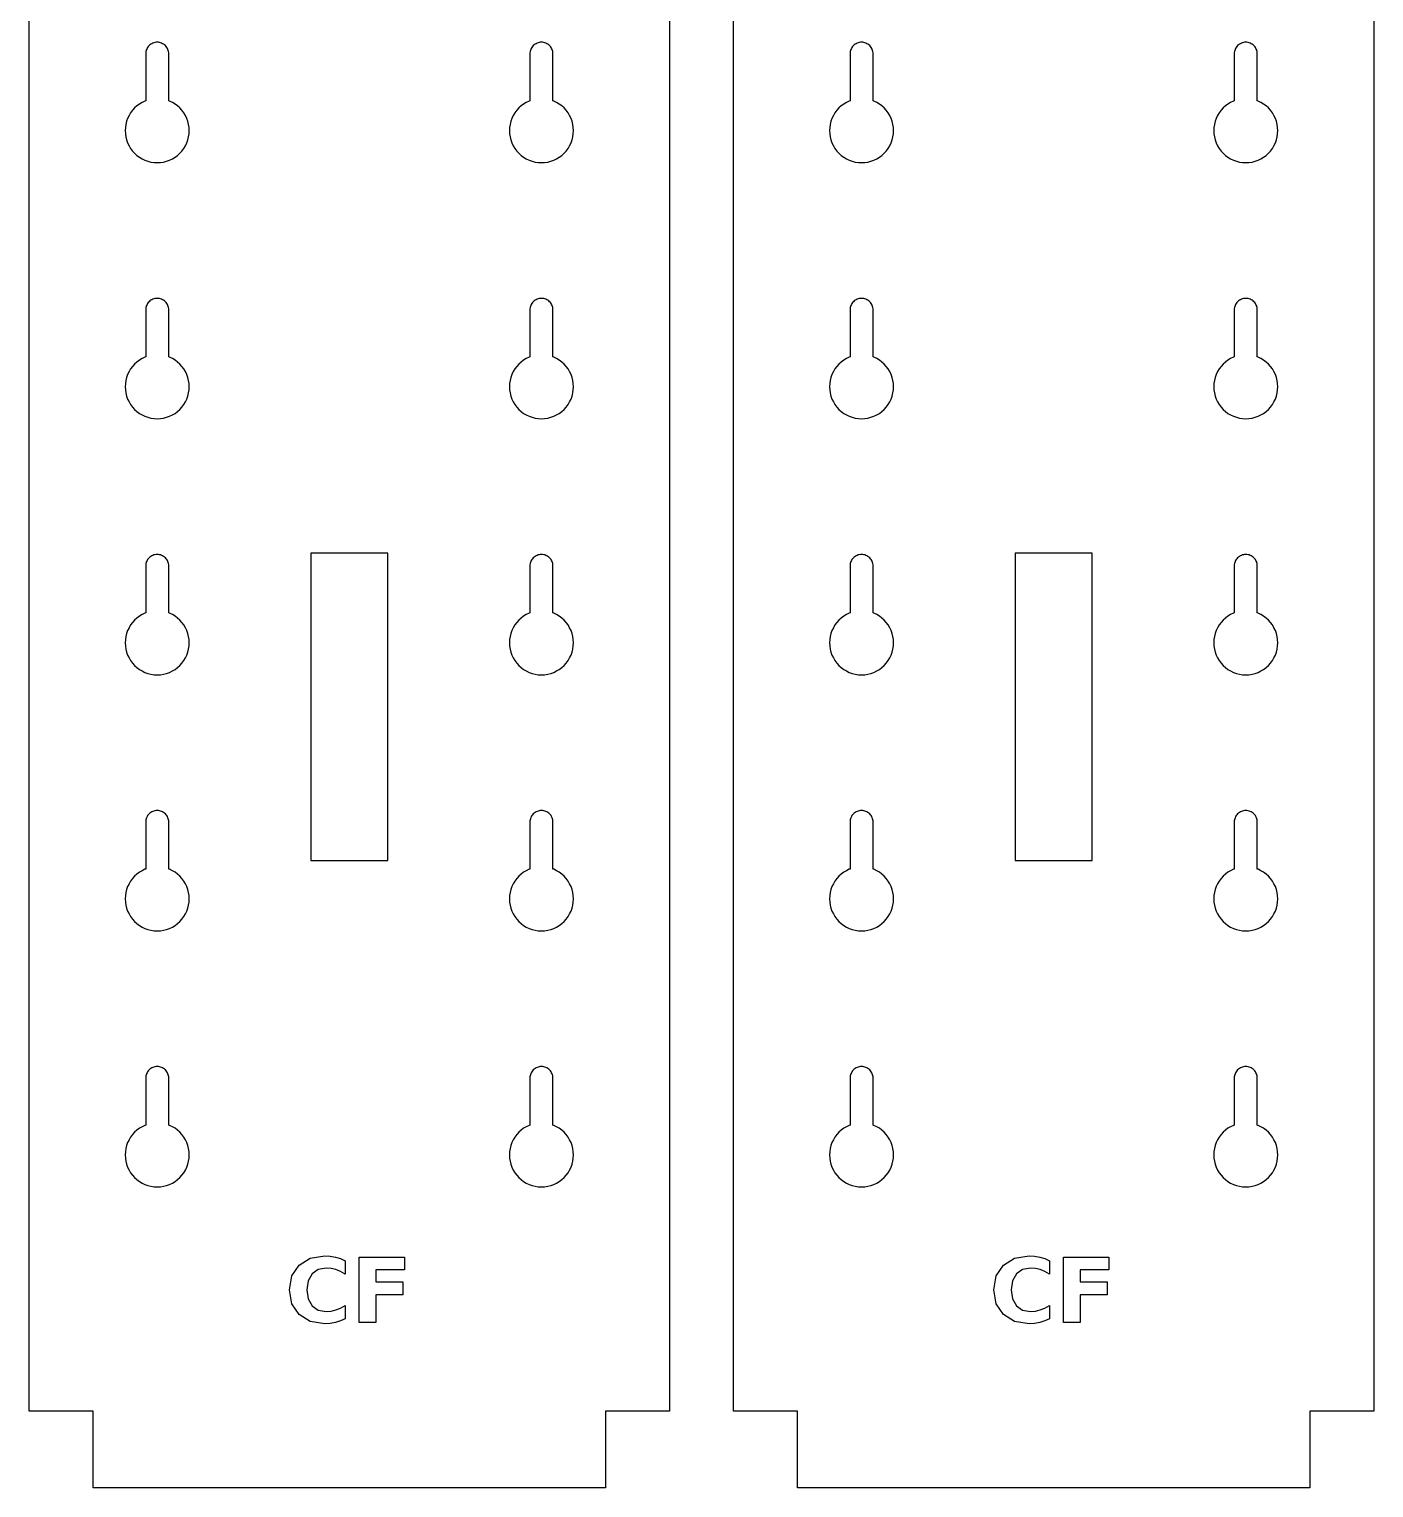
# Model space of a CAD drawing. Header units: millimetres. Extents: x 12 to 1278, y 12 to 884.
# Drawn here: x 1073.5 to 1178.5, y 12.5 to 126.4 of the extents above; entities that cross this region are included whole.
import ezdxf

# ---------------------------------------------------------------- set-up
doc = ezdxf.new("R2010")
doc.units = ezdxf.units.MM
doc.layers.add('CUT', color=1, linetype='Continuous')
doc.layers.add('ENGRAVE', color=5, linetype='Continuous')

msp = doc.modelspace()

# ---------------------------------------------------------------- linework, layer by layer
at = {"layer": 'CUT', "color": 1}
for points in [[(1078.5, 12.5), (1078.5, 18.5), (1073.5, 18.5), (1073.5, 758.5), (1078.5, 758.5), (1078.5, 764.5), (1118.5, 764.5), (1118.5, 758.5), (1123.5, 758.5), (1123.5, 18.5), (1118.5, 18.5), (1118.5, 12.5)], [(1133.5, 12.5), (1133.5, 18.5), (1128.5, 18.5), (1128.5, 758.5), (1133.5, 758.5), (1133.5, 764.5), (1173.5, 764.5), (1173.5, 758.5), (1178.5, 758.5), (1178.5, 18.5), (1173.5, 18.5), (1173.5, 12.5)], [(1085.43, 120.09), (1085.27, 120.27), (1085.09, 120.43), (1084.89, 120.58), (1084.68, 120.7), (1084.46, 120.81), (1084.4, 120.83), (1084.4, 124.5), (1084.4, 124.59), (1084.38, 124.68), (1084.36, 124.76), (1084.33, 124.84), (1084.29, 124.92), (1084.25, 125), (1084.2, 125.07), (1084.14, 125.14), (1084.07, 125.2), (1084, 125.25), (1083.92, 125.29), (1083.84, 125.33), (1083.76, 125.36), (1083.68, 125.38), (1083.59, 125.4), (1083.5, 125.4), (1083.41, 125.4), (1083.32, 125.38), (1083.24, 125.36), (1083.16, 125.33), (1083.08, 125.29), (1083, 125.25), (1082.93, 125.2), (1082.86, 125.14), (1082.8, 125.07), (1082.75, 125), (1082.71, 124.92), (1082.67, 124.84), (1082.64, 124.76), (1082.62, 124.68), (1082.6, 124.59), (1082.6, 124.5), (1082.6, 120.83), (1082.54, 120.81), (1082.32, 120.7), (1082.11, 120.58), (1081.91, 120.43), (1081.73, 120.27), (1081.57, 120.09), (1081.42, 119.89), (1081.3, 119.68), (1081.19, 119.46), (1081.11, 119.23), (1081.05, 118.99), (1081.01, 118.75), (1081, 118.5), (1081.01, 118.25), (1081.05, 118.01), (1081.11, 117.77), (1081.19, 117.54), (1081.3, 117.32), (1081.42, 117.11), (1081.57, 116.91), (1081.73, 116.73), (1081.91, 116.57), (1082.11, 116.42), (1082.32, 116.3), (1082.54, 116.19), (1082.77, 116.11), (1083.01, 116.05), (1083.25, 116.01), (1083.5, 116), (1083.75, 116.01), (1083.99, 116.05), (1084.23, 116.11), (1084.46, 116.19), (1084.68, 116.3), (1084.89, 116.42), (1085.09, 116.57), (1085.27, 116.73), (1085.43, 116.91), (1085.58, 117.11), (1085.7, 117.32), (1085.81, 117.54), (1085.89, 117.77), (1085.95, 118.01), (1085.99, 118.25), (1086, 118.5), (1085.99, 118.75), (1085.95, 118.99), (1085.89, 119.23), (1085.81, 119.46), (1085.7, 119.68), (1085.58, 119.89)], [(1115.58, 119.89), (1115.43, 120.09), (1115.27, 120.27), (1115.09, 120.43), (1114.89, 120.58), (1114.68, 120.7), (1114.46, 120.81), (1114.4, 120.83), (1114.4, 124.5), (1114.4, 124.59), (1114.38, 124.68), (1114.36, 124.76), (1114.33, 124.84), (1114.29, 124.92), (1114.25, 125), (1114.2, 125.07), (1114.14, 125.14), (1114.07, 125.2), (1114, 125.25), (1113.92, 125.29), (1113.84, 125.33), (1113.76, 125.36), (1113.68, 125.38), (1113.59, 125.4), (1113.5, 125.4), (1113.41, 125.4), (1113.32, 125.38), (1113.24, 125.36), (1113.16, 125.33), (1113.08, 125.29), (1113, 125.25), (1112.93, 125.2), (1112.86, 125.14), (1112.8, 125.07), (1112.75, 125), (1112.71, 124.92), (1112.67, 124.84), (1112.64, 124.76), (1112.62, 124.68), (1112.6, 124.59), (1112.6, 124.5), (1112.6, 120.83), (1112.54, 120.81), (1112.32, 120.7), (1112.11, 120.58), (1111.91, 120.43), (1111.73, 120.27), (1111.57, 120.09), (1111.42, 119.89), (1111.3, 119.68), (1111.19, 119.46), (1111.11, 119.23), (1111.05, 118.99), (1111.01, 118.75), (1111, 118.5), (1111.01, 118.25), (1111.05, 118.01), (1111.11, 117.77), (1111.19, 117.54), (1111.3, 117.32), (1111.42, 117.11), (1111.57, 116.91), (1111.73, 116.73), (1111.91, 116.57), (1112.11, 116.42), (1112.32, 116.3), (1112.54, 116.19), (1112.77, 116.11), (1113.01, 116.05), (1113.25, 116.01), (1113.5, 116), (1113.75, 116.01), (1113.99, 116.05), (1114.23, 116.11), (1114.46, 116.19), (1114.68, 116.3), (1114.89, 116.42), (1115.09, 116.57), (1115.27, 116.73), (1115.43, 116.91), (1115.58, 117.11), (1115.7, 117.32), (1115.81, 117.54), (1115.89, 117.77), (1115.95, 118.01), (1115.99, 118.25), (1116, 118.5), (1115.99, 118.75), (1115.95, 118.99), (1115.89, 119.23), (1115.81, 119.46), (1115.7, 119.68)], [(1140.43, 120.09), (1140.27, 120.27), (1140.09, 120.43), (1139.89, 120.58), (1139.68, 120.7), (1139.46, 120.81), (1139.4, 120.83), (1139.4, 124.5), (1139.4, 124.59), (1139.38, 124.68), (1139.36, 124.76), (1139.33, 124.84), (1139.29, 124.92), (1139.25, 125), (1139.2, 125.07), (1139.14, 125.14), (1139.07, 125.2), (1139, 125.25), (1138.92, 125.29), (1138.84, 125.33), (1138.76, 125.36), (1138.68, 125.38), (1138.59, 125.4), (1138.5, 125.4), (1138.41, 125.4), (1138.32, 125.38), (1138.24, 125.36), (1138.16, 125.33), (1138.08, 125.29), (1138, 125.25), (1137.93, 125.2), (1137.86, 125.14), (1137.8, 125.07), (1137.75, 125), (1137.71, 124.92), (1137.67, 124.84), (1137.64, 124.76), (1137.62, 124.68), (1137.6, 124.59), (1137.6, 124.5), (1137.6, 120.83), (1137.54, 120.81), (1137.32, 120.7), (1137.11, 120.58), (1136.91, 120.43), (1136.73, 120.27), (1136.57, 120.09), (1136.42, 119.89), (1136.3, 119.68), (1136.19, 119.46), (1136.11, 119.23), (1136.05, 118.99), (1136.01, 118.75), (1136, 118.5), (1136.01, 118.25), (1136.05, 118.01), (1136.11, 117.77), (1136.19, 117.54), (1136.3, 117.32), (1136.42, 117.11), (1136.57, 116.91), (1136.73, 116.73), (1136.91, 116.57), (1137.11, 116.42), (1137.32, 116.3), (1137.54, 116.19), (1137.77, 116.11), (1138.01, 116.05), (1138.25, 116.01), (1138.5, 116), (1138.75, 116.01), (1138.99, 116.05), (1139.23, 116.11), (1139.46, 116.19), (1139.68, 116.3), (1139.89, 116.42), (1140.09, 116.57), (1140.27, 116.73), (1140.43, 116.91), (1140.58, 117.11), (1140.7, 117.32), (1140.81, 117.54), (1140.89, 117.77), (1140.95, 118.01), (1140.99, 118.25), (1141, 118.5), (1140.99, 118.75), (1140.95, 118.99), (1140.89, 119.23), (1140.81, 119.46), (1140.7, 119.68), (1140.58, 119.89)], [(1170.58, 119.89), (1170.43, 120.09), (1170.27, 120.27), (1170.09, 120.43), (1169.89, 120.58), (1169.68, 120.7), (1169.46, 120.81), (1169.4, 120.83), (1169.4, 124.5), (1169.4, 124.59), (1169.38, 124.68), (1169.36, 124.76), (1169.33, 124.84), (1169.29, 124.92), (1169.25, 125), (1169.2, 125.07), (1169.14, 125.14), (1169.07, 125.2), (1169, 125.25), (1168.92, 125.29), (1168.84, 125.33), (1168.76, 125.36), (1168.68, 125.38), (1168.59, 125.4), (1168.5, 125.4), (1168.41, 125.4), (1168.32, 125.38), (1168.24, 125.36), (1168.16, 125.33), (1168.08, 125.29), (1168, 125.25), (1167.93, 125.2), (1167.86, 125.14), (1167.8, 125.07), (1167.75, 125), (1167.71, 124.92), (1167.67, 124.84), (1167.64, 124.76), (1167.62, 124.68), (1167.6, 124.59), (1167.6, 124.5), (1167.6, 120.83), (1167.54, 120.81), (1167.32, 120.7), (1167.11, 120.58), (1166.91, 120.43), (1166.73, 120.27), (1166.57, 120.09), (1166.42, 119.89), (1166.3, 119.68), (1166.19, 119.46), (1166.11, 119.23), (1166.05, 118.99), (1166.01, 118.75), (1166, 118.5), (1166.01, 118.25), (1166.05, 118.01), (1166.11, 117.77), (1166.19, 117.54), (1166.3, 117.32), (1166.42, 117.11), (1166.57, 116.91), (1166.73, 116.73), (1166.91, 116.57), (1167.11, 116.42), (1167.32, 116.3), (1167.54, 116.19), (1167.77, 116.11), (1168.01, 116.05), (1168.25, 116.01), (1168.5, 116), (1168.75, 116.01), (1168.99, 116.05), (1169.23, 116.11), (1169.46, 116.19), (1169.68, 116.3), (1169.89, 116.42), (1170.09, 116.57), (1170.27, 116.73), (1170.43, 116.91), (1170.58, 117.11), (1170.7, 117.32), (1170.81, 117.54), (1170.89, 117.77), (1170.95, 118.01), (1170.99, 118.25), (1171, 118.5), (1170.99, 118.75), (1170.95, 118.99), (1170.89, 119.23), (1170.81, 119.46), (1170.7, 119.68)], [(1085.43, 100.09), (1085.27, 100.27), (1085.09, 100.43), (1084.89, 100.58), (1084.68, 100.7), (1084.46, 100.81), (1084.4, 100.83), (1084.4, 104.5), (1084.4, 104.59), (1084.38, 104.68), (1084.36, 104.76), (1084.33, 104.84), (1084.29, 104.92), (1084.25, 105), (1084.2, 105.07), (1084.14, 105.14), (1084.07, 105.2), (1084, 105.25), (1083.92, 105.29), (1083.84, 105.33), (1083.76, 105.36), (1083.68, 105.38), (1083.59, 105.4), (1083.5, 105.4), (1083.41, 105.4), (1083.32, 105.38), (1083.24, 105.36), (1083.16, 105.33), (1083.08, 105.29), (1083, 105.25), (1082.93, 105.2), (1082.86, 105.14), (1082.8, 105.07), (1082.75, 105), (1082.71, 104.92), (1082.67, 104.84), (1082.64, 104.76), (1082.62, 104.68), (1082.6, 104.59), (1082.6, 104.5), (1082.6, 100.83), (1082.54, 100.81), (1082.32, 100.7), (1082.11, 100.58), (1081.91, 100.43), (1081.73, 100.27), (1081.57, 100.09), (1081.42, 99.89), (1081.3, 99.68), (1081.19, 99.46), (1081.11, 99.23), (1081.05, 98.99), (1081.01, 98.75), (1081, 98.5), (1081.01, 98.25), (1081.05, 98.01), (1081.11, 97.77), (1081.19, 97.54), (1081.3, 97.32), (1081.42, 97.11), (1081.57, 96.91), (1081.73, 96.73), (1081.91, 96.57), (1082.11, 96.42), (1082.32, 96.3), (1082.54, 96.19), (1082.77, 96.11), (1083.01, 96.05), (1083.25, 96.01), (1083.5, 96), (1083.75, 96.01), (1083.99, 96.05), (1084.23, 96.11), (1084.46, 96.19), (1084.68, 96.3), (1084.89, 96.42), (1085.09, 96.57), (1085.27, 96.73), (1085.43, 96.91), (1085.58, 97.11), (1085.7, 97.32), (1085.81, 97.54), (1085.89, 97.77), (1085.95, 98.01), (1085.99, 98.25), (1086, 98.5), (1085.99, 98.75), (1085.95, 98.99), (1085.89, 99.23), (1085.81, 99.46), (1085.7, 99.68), (1085.58, 99.89)], [(1115.43, 100.09), (1115.27, 100.27), (1115.09, 100.43), (1114.89, 100.58), (1114.68, 100.7), (1114.46, 100.81), (1114.4, 100.83), (1114.4, 104.5), (1114.4, 104.59), (1114.38, 104.68), (1114.36, 104.76), (1114.33, 104.84), (1114.29, 104.92), (1114.25, 105), (1114.2, 105.07), (1114.14, 105.14), (1114.07, 105.2), (1114, 105.25), (1113.92, 105.29), (1113.84, 105.33), (1113.76, 105.36), (1113.68, 105.38), (1113.59, 105.4), (1113.5, 105.4), (1113.41, 105.4), (1113.32, 105.38), (1113.24, 105.36), (1113.16, 105.33), (1113.08, 105.29), (1113, 105.25), (1112.93, 105.2), (1112.86, 105.14), (1112.8, 105.07), (1112.75, 105), (1112.71, 104.92), (1112.67, 104.84), (1112.64, 104.76), (1112.62, 104.68), (1112.6, 104.59), (1112.6, 104.5), (1112.6, 100.83), (1112.54, 100.81), (1112.32, 100.7), (1112.11, 100.58), (1111.91, 100.43), (1111.73, 100.27), (1111.57, 100.09), (1111.42, 99.89), (1111.3, 99.68), (1111.19, 99.46), (1111.11, 99.23), (1111.05, 98.99), (1111.01, 98.75), (1111, 98.5), (1111.01, 98.25), (1111.05, 98.01), (1111.11, 97.77), (1111.19, 97.54), (1111.3, 97.32), (1111.42, 97.11), (1111.57, 96.91), (1111.73, 96.73), (1111.91, 96.57), (1112.11, 96.42), (1112.32, 96.3), (1112.54, 96.19), (1112.77, 96.11), (1113.01, 96.05), (1113.25, 96.01), (1113.5, 96), (1113.75, 96.01), (1113.99, 96.05), (1114.23, 96.11), (1114.46, 96.19), (1114.68, 96.3), (1114.89, 96.42), (1115.09, 96.57), (1115.27, 96.73), (1115.43, 96.91), (1115.58, 97.11), (1115.7, 97.32), (1115.81, 97.54), (1115.89, 97.77), (1115.95, 98.01), (1115.99, 98.25), (1116, 98.5), (1115.99, 98.75), (1115.95, 98.99), (1115.89, 99.23), (1115.81, 99.46), (1115.7, 99.68), (1115.58, 99.89)], [(1140.43, 100.09), (1140.27, 100.27), (1140.09, 100.43), (1139.89, 100.58), (1139.68, 100.7), (1139.46, 100.81), (1139.4, 100.83), (1139.4, 104.5), (1139.4, 104.59), (1139.38, 104.68), (1139.36, 104.76), (1139.33, 104.84), (1139.29, 104.92), (1139.25, 105), (1139.2, 105.07), (1139.14, 105.14), (1139.07, 105.2), (1139, 105.25), (1138.92, 105.29), (1138.84, 105.33), (1138.76, 105.36), (1138.68, 105.38), (1138.59, 105.4), (1138.5, 105.4), (1138.41, 105.4), (1138.32, 105.38), (1138.24, 105.36), (1138.16, 105.33), (1138.08, 105.29), (1138, 105.25), (1137.93, 105.2), (1137.86, 105.14), (1137.8, 105.07), (1137.75, 105), (1137.71, 104.92), (1137.67, 104.84), (1137.64, 104.76), (1137.62, 104.68), (1137.6, 104.59), (1137.6, 104.5), (1137.6, 100.83), (1137.54, 100.81), (1137.32, 100.7), (1137.11, 100.58), (1136.91, 100.43), (1136.73, 100.27), (1136.57, 100.09), (1136.42, 99.89), (1136.3, 99.68), (1136.19, 99.46), (1136.11, 99.23), (1136.05, 98.99), (1136.01, 98.75), (1136, 98.5), (1136.01, 98.25), (1136.05, 98.01), (1136.11, 97.77), (1136.19, 97.54), (1136.3, 97.32), (1136.42, 97.11), (1136.57, 96.91), (1136.73, 96.73), (1136.91, 96.57), (1137.11, 96.42), (1137.32, 96.3), (1137.54, 96.19), (1137.77, 96.11), (1138.01, 96.05), (1138.25, 96.01), (1138.5, 96), (1138.75, 96.01), (1138.99, 96.05), (1139.23, 96.11), (1139.46, 96.19), (1139.68, 96.3), (1139.89, 96.42), (1140.09, 96.57), (1140.27, 96.73), (1140.43, 96.91), (1140.58, 97.11), (1140.7, 97.32), (1140.81, 97.54), (1140.89, 97.77), (1140.95, 98.01), (1140.99, 98.25), (1141, 98.5), (1140.99, 98.75), (1140.95, 98.99), (1140.89, 99.23), (1140.81, 99.46), (1140.7, 99.68), (1140.58, 99.89)], [(1170.43, 100.09), (1170.27, 100.27), (1170.09, 100.43), (1169.89, 100.58), (1169.68, 100.7), (1169.46, 100.81), (1169.4, 100.83), (1169.4, 104.5), (1169.4, 104.59), (1169.38, 104.68), (1169.36, 104.76), (1169.33, 104.84), (1169.29, 104.92), (1169.25, 105), (1169.2, 105.07), (1169.14, 105.14), (1169.07, 105.2), (1169, 105.25), (1168.92, 105.29), (1168.84, 105.33), (1168.76, 105.36), (1168.68, 105.38), (1168.59, 105.4), (1168.5, 105.4), (1168.41, 105.4), (1168.32, 105.38), (1168.24, 105.36), (1168.16, 105.33), (1168.08, 105.29), (1168, 105.25), (1167.93, 105.2), (1167.86, 105.14), (1167.8, 105.07), (1167.75, 105), (1167.71, 104.92), (1167.67, 104.84), (1167.64, 104.76), (1167.62, 104.68), (1167.6, 104.59), (1167.6, 104.5), (1167.6, 100.83), (1167.54, 100.81), (1167.32, 100.7), (1167.11, 100.58), (1166.91, 100.43), (1166.73, 100.27), (1166.57, 100.09), (1166.42, 99.89), (1166.3, 99.68), (1166.19, 99.46), (1166.11, 99.23), (1166.05, 98.99), (1166.01, 98.75), (1166, 98.5), (1166.01, 98.25), (1166.05, 98.01), (1166.11, 97.77), (1166.19, 97.54), (1166.3, 97.32), (1166.42, 97.11), (1166.57, 96.91), (1166.73, 96.73), (1166.91, 96.57), (1167.11, 96.42), (1167.32, 96.3), (1167.54, 96.19), (1167.77, 96.11), (1168.01, 96.05), (1168.25, 96.01), (1168.5, 96), (1168.75, 96.01), (1168.99, 96.05), (1169.23, 96.11), (1169.46, 96.19), (1169.68, 96.3), (1169.89, 96.42), (1170.09, 96.57), (1170.27, 96.73), (1170.43, 96.91), (1170.58, 97.11), (1170.7, 97.32), (1170.81, 97.54), (1170.89, 97.77), (1170.95, 98.01), (1170.99, 98.25), (1171, 98.5), (1170.99, 98.75), (1170.95, 98.99), (1170.89, 99.23), (1170.81, 99.46), (1170.7, 99.68), (1170.58, 99.89)], [(1095.5, 61.5), (1101.5, 61.5), (1101.5, 85.5), (1095.5, 85.5)], [(1150.5, 61.5), (1156.5, 61.5), (1156.5, 85.5), (1150.5, 85.5)], [(1085.43, 80.09), (1085.27, 80.27), (1085.09, 80.43), (1084.89, 80.58), (1084.68, 80.7), (1084.46, 80.81), (1084.4, 80.83), (1084.4, 84.5), (1084.4, 84.59), (1084.38, 84.68), (1084.36, 84.76), (1084.33, 84.84), (1084.29, 84.92), (1084.25, 85), (1084.2, 85.07), (1084.14, 85.14), (1084.07, 85.2), (1084, 85.25), (1083.92, 85.29), (1083.84, 85.33), (1083.76, 85.36), (1083.68, 85.38), (1083.59, 85.4), (1083.5, 85.4), (1083.41, 85.4), (1083.32, 85.38), (1083.24, 85.36), (1083.16, 85.33), (1083.08, 85.29), (1083, 85.25), (1082.93, 85.2), (1082.86, 85.14), (1082.8, 85.07), (1082.75, 85), (1082.71, 84.92), (1082.67, 84.84), (1082.64, 84.76), (1082.62, 84.68), (1082.6, 84.59), (1082.6, 84.5), (1082.6, 80.83), (1082.54, 80.81), (1082.32, 80.7), (1082.11, 80.58), (1081.91, 80.43), (1081.73, 80.27), (1081.57, 80.09), (1081.42, 79.89), (1081.3, 79.68), (1081.19, 79.46), (1081.11, 79.23), (1081.05, 78.99), (1081.01, 78.75), (1081, 78.5), (1081.01, 78.25), (1081.05, 78.01), (1081.11, 77.77), (1081.19, 77.54), (1081.3, 77.32), (1081.42, 77.11), (1081.57, 76.91), (1081.73, 76.73), (1081.91, 76.57), (1082.11, 76.42), (1082.32, 76.3), (1082.54, 76.19), (1082.77, 76.11), (1083.01, 76.05), (1083.25, 76.01), (1083.5, 76), (1083.75, 76.01), (1083.99, 76.05), (1084.23, 76.11), (1084.46, 76.19), (1084.68, 76.3), (1084.89, 76.42), (1085.09, 76.57), (1085.27, 76.73), (1085.43, 76.91), (1085.58, 77.11), (1085.7, 77.32), (1085.81, 77.54), (1085.89, 77.77), (1085.95, 78.01), (1085.99, 78.25), (1086, 78.5), (1085.99, 78.75), (1085.95, 78.99), (1085.89, 79.23), (1085.81, 79.46), (1085.7, 79.68), (1085.58, 79.89)], [(1115.43, 80.09), (1115.27, 80.27), (1115.09, 80.43), (1114.89, 80.58), (1114.68, 80.7), (1114.46, 80.81), (1114.4, 80.83), (1114.4, 84.5), (1114.4, 84.59), (1114.38, 84.68), (1114.36, 84.76), (1114.33, 84.84), (1114.29, 84.92), (1114.25, 85), (1114.2, 85.07), (1114.14, 85.14), (1114.07, 85.2), (1114, 85.25), (1113.92, 85.29), (1113.84, 85.33), (1113.76, 85.36), (1113.68, 85.38), (1113.59, 85.4), (1113.5, 85.4), (1113.41, 85.4), (1113.32, 85.38), (1113.24, 85.36), (1113.16, 85.33), (1113.08, 85.29), (1113, 85.25), (1112.93, 85.2), (1112.86, 85.14), (1112.8, 85.07), (1112.75, 85), (1112.71, 84.92), (1112.67, 84.84), (1112.64, 84.76), (1112.62, 84.68), (1112.6, 84.59), (1112.6, 84.5), (1112.6, 80.83), (1112.54, 80.81), (1112.32, 80.7), (1112.11, 80.58), (1111.91, 80.43), (1111.73, 80.27), (1111.57, 80.09), (1111.42, 79.89), (1111.3, 79.68), (1111.19, 79.46), (1111.11, 79.23), (1111.05, 78.99), (1111.01, 78.75), (1111, 78.5), (1111.01, 78.25), (1111.05, 78.01), (1111.11, 77.77), (1111.19, 77.54), (1111.3, 77.32), (1111.42, 77.11), (1111.57, 76.91), (1111.73, 76.73), (1111.91, 76.57), (1112.11, 76.42), (1112.32, 76.3), (1112.54, 76.19), (1112.77, 76.11), (1113.01, 76.05), (1113.25, 76.01), (1113.5, 76), (1113.75, 76.01), (1113.99, 76.05), (1114.23, 76.11), (1114.46, 76.19), (1114.68, 76.3), (1114.89, 76.42), (1115.09, 76.57), (1115.27, 76.73), (1115.43, 76.91), (1115.58, 77.11), (1115.7, 77.32), (1115.81, 77.54), (1115.89, 77.77), (1115.95, 78.01), (1115.99, 78.25), (1116, 78.5), (1115.99, 78.75), (1115.95, 78.99), (1115.89, 79.23), (1115.81, 79.46), (1115.7, 79.68), (1115.58, 79.89)], [(1140.43, 80.09), (1140.27, 80.27), (1140.09, 80.43), (1139.89, 80.58), (1139.68, 80.7), (1139.46, 80.81), (1139.4, 80.83), (1139.4, 84.5), (1139.4, 84.59), (1139.38, 84.68), (1139.36, 84.76), (1139.33, 84.84), (1139.29, 84.92), (1139.25, 85), (1139.2, 85.07), (1139.14, 85.14), (1139.07, 85.2), (1139, 85.25), (1138.92, 85.29), (1138.84, 85.33), (1138.76, 85.36), (1138.68, 85.38), (1138.59, 85.4), (1138.5, 85.4), (1138.41, 85.4), (1138.32, 85.38), (1138.24, 85.36), (1138.16, 85.33), (1138.08, 85.29), (1138, 85.25), (1137.93, 85.2), (1137.86, 85.14), (1137.8, 85.07), (1137.75, 85), (1137.71, 84.92), (1137.67, 84.84), (1137.64, 84.76), (1137.62, 84.68), (1137.6, 84.59), (1137.6, 84.5), (1137.6, 80.83), (1137.54, 80.81), (1137.32, 80.7), (1137.11, 80.58), (1136.91, 80.43), (1136.73, 80.27), (1136.57, 80.09), (1136.42, 79.89), (1136.3, 79.68), (1136.19, 79.46), (1136.11, 79.23), (1136.05, 78.99), (1136.01, 78.75), (1136, 78.5), (1136.01, 78.25), (1136.05, 78.01), (1136.11, 77.77), (1136.19, 77.54), (1136.3, 77.32), (1136.42, 77.11), (1136.57, 76.91), (1136.73, 76.73), (1136.91, 76.57), (1137.11, 76.42), (1137.32, 76.3), (1137.54, 76.19), (1137.77, 76.11), (1138.01, 76.05), (1138.25, 76.01), (1138.5, 76), (1138.75, 76.01), (1138.99, 76.05), (1139.23, 76.11), (1139.46, 76.19), (1139.68, 76.3), (1139.89, 76.42), (1140.09, 76.57), (1140.27, 76.73), (1140.43, 76.91), (1140.58, 77.11), (1140.7, 77.32), (1140.81, 77.54), (1140.89, 77.77), (1140.95, 78.01), (1140.99, 78.25), (1141, 78.5), (1140.99, 78.75), (1140.95, 78.99), (1140.89, 79.23), (1140.81, 79.46), (1140.7, 79.68), (1140.58, 79.89)], [(1170.43, 80.09), (1170.27, 80.27), (1170.09, 80.43), (1169.89, 80.58), (1169.68, 80.7), (1169.46, 80.81), (1169.4, 80.83), (1169.4, 84.5), (1169.4, 84.59), (1169.38, 84.68), (1169.36, 84.76), (1169.33, 84.84), (1169.29, 84.92), (1169.25, 85), (1169.2, 85.07), (1169.14, 85.14), (1169.07, 85.2), (1169, 85.25), (1168.92, 85.29), (1168.84, 85.33), (1168.76, 85.36), (1168.68, 85.38), (1168.59, 85.4), (1168.5, 85.4), (1168.41, 85.4), (1168.32, 85.38), (1168.24, 85.36), (1168.16, 85.33), (1168.08, 85.29), (1168, 85.25), (1167.93, 85.2), (1167.86, 85.14), (1167.8, 85.07), (1167.75, 85), (1167.71, 84.92), (1167.67, 84.84), (1167.64, 84.76), (1167.62, 84.68), (1167.6, 84.59), (1167.6, 84.5), (1167.6, 80.83), (1167.54, 80.81), (1167.32, 80.7), (1167.11, 80.58), (1166.91, 80.43), (1166.73, 80.27), (1166.57, 80.09), (1166.42, 79.89), (1166.3, 79.68), (1166.19, 79.46), (1166.11, 79.23), (1166.05, 78.99), (1166.01, 78.75), (1166, 78.5), (1166.01, 78.25), (1166.05, 78.01), (1166.11, 77.77), (1166.19, 77.54), (1166.3, 77.32), (1166.42, 77.11), (1166.57, 76.91), (1166.73, 76.73), (1166.91, 76.57), (1167.11, 76.42), (1167.32, 76.3), (1167.54, 76.19), (1167.77, 76.11), (1168.01, 76.05), (1168.25, 76.01), (1168.5, 76), (1168.75, 76.01), (1168.99, 76.05), (1169.23, 76.11), (1169.46, 76.19), (1169.68, 76.3), (1169.89, 76.42), (1170.09, 76.57), (1170.27, 76.73), (1170.43, 76.91), (1170.58, 77.11), (1170.7, 77.32), (1170.81, 77.54), (1170.89, 77.77), (1170.95, 78.01), (1170.99, 78.25), (1171, 78.5), (1170.99, 78.75), (1170.95, 78.99), (1170.89, 79.23), (1170.81, 79.46), (1170.7, 79.68), (1170.58, 79.89)], [(1085.58, 59.89), (1085.43, 60.09), (1085.27, 60.27), (1085.09, 60.43), (1084.89, 60.58), (1084.68, 60.7), (1084.46, 60.81), (1084.4, 60.83), (1084.4, 64.5), (1084.4, 64.59), (1084.38, 64.68), (1084.36, 64.76), (1084.33, 64.84), (1084.29, 64.92), (1084.25, 65), (1084.2, 65.07), (1084.14, 65.14), (1084.07, 65.2), (1084, 65.25), (1083.92, 65.29), (1083.84, 65.33), (1083.76, 65.36), (1083.68, 65.38), (1083.59, 65.4), (1083.5, 65.4), (1083.41, 65.4), (1083.32, 65.38), (1083.24, 65.36), (1083.16, 65.33), (1083.08, 65.29), (1083, 65.25), (1082.93, 65.2), (1082.86, 65.14), (1082.8, 65.07), (1082.75, 65), (1082.71, 64.92), (1082.67, 64.84), (1082.64, 64.76), (1082.62, 64.68), (1082.6, 64.59), (1082.6, 64.5), (1082.6, 60.83), (1082.54, 60.81), (1082.32, 60.7), (1082.11, 60.58), (1081.91, 60.43), (1081.73, 60.27), (1081.57, 60.09), (1081.42, 59.89), (1081.3, 59.68), (1081.19, 59.46), (1081.11, 59.23), (1081.05, 58.99), (1081.01, 58.75), (1081, 58.5), (1081.01, 58.25), (1081.05, 58.01), (1081.11, 57.77), (1081.19, 57.54), (1081.3, 57.32), (1081.42, 57.11), (1081.57, 56.91), (1081.73, 56.73), (1081.91, 56.57), (1082.11, 56.42), (1082.32, 56.3), (1082.54, 56.19), (1082.77, 56.11), (1083.01, 56.05), (1083.25, 56.01), (1083.5, 56), (1083.75, 56.01), (1083.99, 56.05), (1084.23, 56.11), (1084.46, 56.19), (1084.68, 56.3), (1084.89, 56.42), (1085.09, 56.57), (1085.27, 56.73), (1085.43, 56.91), (1085.58, 57.11), (1085.7, 57.32), (1085.81, 57.54), (1085.89, 57.77), (1085.95, 58.01), (1085.99, 58.25), (1086, 58.5), (1085.99, 58.75), (1085.95, 58.99), (1085.89, 59.23), (1085.81, 59.46), (1085.7, 59.68)], [(1115.43, 60.09), (1115.27, 60.27), (1115.09, 60.43), (1114.89, 60.58), (1114.68, 60.7), (1114.46, 60.81), (1114.4, 60.83), (1114.4, 64.5), (1114.4, 64.59), (1114.38, 64.68), (1114.36, 64.76), (1114.33, 64.84), (1114.29, 64.92), (1114.25, 65), (1114.2, 65.07), (1114.14, 65.14), (1114.07, 65.2), (1114, 65.25), (1113.92, 65.29), (1113.84, 65.33), (1113.76, 65.36), (1113.68, 65.38), (1113.59, 65.4), (1113.5, 65.4), (1113.41, 65.4), (1113.32, 65.38), (1113.24, 65.36), (1113.16, 65.33), (1113.08, 65.29), (1113, 65.25), (1112.93, 65.2), (1112.86, 65.14), (1112.8, 65.07), (1112.75, 65), (1112.71, 64.92), (1112.67, 64.84), (1112.64, 64.76), (1112.62, 64.68), (1112.6, 64.59), (1112.6, 64.5), (1112.6, 60.83), (1112.54, 60.81), (1112.32, 60.7), (1112.11, 60.58), (1111.91, 60.43), (1111.73, 60.27), (1111.57, 60.09), (1111.42, 59.89), (1111.3, 59.68), (1111.19, 59.46), (1111.11, 59.23), (1111.05, 58.99), (1111.01, 58.75), (1111, 58.5), (1111.01, 58.25), (1111.05, 58.01), (1111.11, 57.77), (1111.19, 57.54), (1111.3, 57.32), (1111.42, 57.11), (1111.57, 56.91), (1111.73, 56.73), (1111.91, 56.57), (1112.11, 56.42), (1112.32, 56.3), (1112.54, 56.19), (1112.77, 56.11), (1113.01, 56.05), (1113.25, 56.01), (1113.5, 56), (1113.75, 56.01), (1113.99, 56.05), (1114.23, 56.11), (1114.46, 56.19), (1114.68, 56.3), (1114.89, 56.42), (1115.09, 56.57), (1115.27, 56.73), (1115.43, 56.91), (1115.58, 57.11), (1115.7, 57.32), (1115.81, 57.54), (1115.89, 57.77), (1115.95, 58.01), (1115.99, 58.25), (1116, 58.5), (1115.99, 58.75), (1115.95, 58.99), (1115.89, 59.23), (1115.81, 59.46), (1115.7, 59.68), (1115.58, 59.89)], [(1140.58, 59.89), (1140.43, 60.09), (1140.27, 60.27), (1140.09, 60.43), (1139.89, 60.58), (1139.68, 60.7), (1139.46, 60.81), (1139.4, 60.83), (1139.4, 64.5), (1139.4, 64.59), (1139.38, 64.68), (1139.36, 64.76), (1139.33, 64.84), (1139.29, 64.92), (1139.25, 65), (1139.2, 65.07), (1139.14, 65.14), (1139.07, 65.2), (1139, 65.25), (1138.92, 65.29), (1138.84, 65.33), (1138.76, 65.36), (1138.68, 65.38), (1138.59, 65.4), (1138.5, 65.4), (1138.41, 65.4), (1138.32, 65.38), (1138.24, 65.36), (1138.16, 65.33), (1138.08, 65.29), (1138, 65.25), (1137.93, 65.2), (1137.86, 65.14), (1137.8, 65.07), (1137.75, 65), (1137.71, 64.92), (1137.67, 64.84), (1137.64, 64.76), (1137.62, 64.68), (1137.6, 64.59), (1137.6, 64.5), (1137.6, 60.83), (1137.54, 60.81), (1137.32, 60.7), (1137.11, 60.58), (1136.91, 60.43), (1136.73, 60.27), (1136.57, 60.09), (1136.42, 59.89), (1136.3, 59.68), (1136.19, 59.46), (1136.11, 59.23), (1136.05, 58.99), (1136.01, 58.75), (1136, 58.5), (1136.01, 58.25), (1136.05, 58.01), (1136.11, 57.77), (1136.19, 57.54), (1136.3, 57.32), (1136.42, 57.11), (1136.57, 56.91), (1136.73, 56.73), (1136.91, 56.57), (1137.11, 56.42), (1137.32, 56.3), (1137.54, 56.19), (1137.77, 56.11), (1138.01, 56.05), (1138.25, 56.01), (1138.5, 56), (1138.75, 56.01), (1138.99, 56.05), (1139.23, 56.11), (1139.46, 56.19), (1139.68, 56.3), (1139.89, 56.42), (1140.09, 56.57), (1140.27, 56.73), (1140.43, 56.91), (1140.58, 57.11), (1140.7, 57.32), (1140.81, 57.54), (1140.89, 57.77), (1140.95, 58.01), (1140.99, 58.25), (1141, 58.5), (1140.99, 58.75), (1140.95, 58.99), (1140.89, 59.23), (1140.81, 59.46), (1140.7, 59.68)], [(1170.43, 60.09), (1170.27, 60.27), (1170.09, 60.43), (1169.89, 60.58), (1169.68, 60.7), (1169.46, 60.81), (1169.4, 60.83), (1169.4, 64.5), (1169.4, 64.59), (1169.38, 64.68), (1169.36, 64.76), (1169.33, 64.84), (1169.29, 64.92), (1169.25, 65), (1169.2, 65.07), (1169.14, 65.14), (1169.07, 65.2), (1169, 65.25), (1168.92, 65.29), (1168.84, 65.33), (1168.76, 65.36), (1168.68, 65.38), (1168.59, 65.4), (1168.5, 65.4), (1168.41, 65.4), (1168.32, 65.38), (1168.24, 65.36), (1168.16, 65.33), (1168.08, 65.29), (1168, 65.25), (1167.93, 65.2), (1167.86, 65.14), (1167.8, 65.07), (1167.75, 65), (1167.71, 64.92), (1167.67, 64.84), (1167.64, 64.76), (1167.62, 64.68), (1167.6, 64.59), (1167.6, 64.5), (1167.6, 60.83), (1167.54, 60.81), (1167.32, 60.7), (1167.11, 60.58), (1166.91, 60.43), (1166.73, 60.27), (1166.57, 60.09), (1166.42, 59.89), (1166.3, 59.68), (1166.19, 59.46), (1166.11, 59.23), (1166.05, 58.99), (1166.01, 58.75), (1166, 58.5), (1166.01, 58.25), (1166.05, 58.01), (1166.11, 57.77), (1166.19, 57.54), (1166.3, 57.32), (1166.42, 57.11), (1166.57, 56.91), (1166.73, 56.73), (1166.91, 56.57), (1167.11, 56.42), (1167.32, 56.3), (1167.54, 56.19), (1167.77, 56.11), (1168.01, 56.05), (1168.25, 56.01), (1168.5, 56), (1168.75, 56.01), (1168.99, 56.05), (1169.23, 56.11), (1169.46, 56.19), (1169.68, 56.3), (1169.89, 56.42), (1170.09, 56.57), (1170.27, 56.73), (1170.43, 56.91), (1170.58, 57.11), (1170.7, 57.32), (1170.81, 57.54), (1170.89, 57.77), (1170.95, 58.01), (1170.99, 58.25), (1171, 58.5), (1170.99, 58.75), (1170.95, 58.99), (1170.89, 59.23), (1170.81, 59.46), (1170.7, 59.68), (1170.58, 59.89)], [(1085.43, 40.09), (1085.27, 40.27), (1085.09, 40.43), (1084.89, 40.58), (1084.68, 40.7), (1084.46, 40.81), (1084.4, 40.83), (1084.4, 44.5), (1084.4, 44.59), (1084.38, 44.68), (1084.36, 44.76), (1084.33, 44.84), (1084.29, 44.92), (1084.25, 45), (1084.2, 45.07), (1084.14, 45.14), (1084.07, 45.2), (1084, 45.25), (1083.92, 45.29), (1083.84, 45.33), (1083.76, 45.36), (1083.68, 45.38), (1083.59, 45.4), (1083.5, 45.4), (1083.41, 45.4), (1083.32, 45.38), (1083.24, 45.36), (1083.16, 45.33), (1083.08, 45.29), (1083, 45.25), (1082.93, 45.2), (1082.86, 45.14), (1082.8, 45.07), (1082.75, 45), (1082.71, 44.92), (1082.67, 44.84), (1082.64, 44.76), (1082.62, 44.68), (1082.6, 44.59), (1082.6, 44.5), (1082.6, 40.83), (1082.54, 40.81), (1082.32, 40.7), (1082.11, 40.58), (1081.91, 40.43), (1081.73, 40.27), (1081.57, 40.09), (1081.42, 39.89), (1081.3, 39.68), (1081.19, 39.46), (1081.11, 39.23), (1081.05, 38.99), (1081.01, 38.75), (1081, 38.5), (1081.01, 38.25), (1081.05, 38.01), (1081.11, 37.77), (1081.19, 37.54), (1081.3, 37.32), (1081.42, 37.11), (1081.57, 36.91), (1081.73, 36.73), (1081.91, 36.57), (1082.11, 36.42), (1082.32, 36.3), (1082.54, 36.19), (1082.77, 36.11), (1083.01, 36.05), (1083.25, 36.01), (1083.5, 36), (1083.75, 36.01), (1083.99, 36.05), (1084.23, 36.11), (1084.46, 36.19), (1084.68, 36.3), (1084.89, 36.42), (1085.09, 36.57), (1085.27, 36.73), (1085.43, 36.91), (1085.58, 37.11), (1085.7, 37.32), (1085.81, 37.54), (1085.89, 37.77), (1085.95, 38.01), (1085.99, 38.25), (1086, 38.5), (1085.99, 38.75), (1085.95, 38.99), (1085.89, 39.23), (1085.81, 39.46), (1085.7, 39.68), (1085.58, 39.89)], [(1115.43, 40.09), (1115.27, 40.27), (1115.09, 40.43), (1114.89, 40.58), (1114.68, 40.7), (1114.46, 40.81), (1114.4, 40.83), (1114.4, 44.5), (1114.4, 44.59), (1114.38, 44.68), (1114.36, 44.76), (1114.33, 44.84), (1114.29, 44.92), (1114.25, 45), (1114.2, 45.07), (1114.14, 45.14), (1114.07, 45.2), (1114, 45.25), (1113.92, 45.29), (1113.84, 45.33), (1113.76, 45.36), (1113.68, 45.38), (1113.59, 45.4), (1113.5, 45.4), (1113.41, 45.4), (1113.32, 45.38), (1113.24, 45.36), (1113.16, 45.33), (1113.08, 45.29), (1113, 45.25), (1112.93, 45.2), (1112.86, 45.14), (1112.8, 45.07), (1112.75, 45), (1112.71, 44.92), (1112.67, 44.84), (1112.64, 44.76), (1112.62, 44.68), (1112.6, 44.59), (1112.6, 44.5), (1112.6, 40.83), (1112.54, 40.81), (1112.32, 40.7), (1112.11, 40.58), (1111.91, 40.43), (1111.73, 40.27), (1111.57, 40.09), (1111.42, 39.89), (1111.3, 39.68), (1111.19, 39.46), (1111.11, 39.23), (1111.05, 38.99), (1111.01, 38.75), (1111, 38.5), (1111.01, 38.25), (1111.05, 38.01), (1111.11, 37.77), (1111.19, 37.54), (1111.3, 37.32), (1111.42, 37.11), (1111.57, 36.91), (1111.73, 36.73), (1111.91, 36.57), (1112.11, 36.42), (1112.32, 36.3), (1112.54, 36.19), (1112.77, 36.11), (1113.01, 36.05), (1113.25, 36.01), (1113.5, 36), (1113.75, 36.01), (1113.99, 36.05), (1114.23, 36.11), (1114.46, 36.19), (1114.68, 36.3), (1114.89, 36.42), (1115.09, 36.57), (1115.27, 36.73), (1115.43, 36.91), (1115.58, 37.11), (1115.7, 37.32), (1115.81, 37.54), (1115.89, 37.77), (1115.95, 38.01), (1115.99, 38.25), (1116, 38.5), (1115.99, 38.75), (1115.95, 38.99), (1115.89, 39.23), (1115.81, 39.46), (1115.7, 39.68), (1115.58, 39.89)], [(1140.43, 40.09), (1140.27, 40.27), (1140.09, 40.43), (1139.89, 40.58), (1139.68, 40.7), (1139.46, 40.81), (1139.4, 40.83), (1139.4, 44.5), (1139.4, 44.59), (1139.38, 44.68), (1139.36, 44.76), (1139.33, 44.84), (1139.29, 44.92), (1139.25, 45), (1139.2, 45.07), (1139.14, 45.14), (1139.07, 45.2), (1139, 45.25), (1138.92, 45.29), (1138.84, 45.33), (1138.76, 45.36), (1138.68, 45.38), (1138.59, 45.4), (1138.5, 45.4), (1138.41, 45.4), (1138.32, 45.38), (1138.24, 45.36), (1138.16, 45.33), (1138.08, 45.29), (1138, 45.25), (1137.93, 45.2), (1137.86, 45.14), (1137.8, 45.07), (1137.75, 45), (1137.71, 44.92), (1137.67, 44.84), (1137.64, 44.76), (1137.62, 44.68), (1137.6, 44.59), (1137.6, 44.5), (1137.6, 40.83), (1137.54, 40.81), (1137.32, 40.7), (1137.11, 40.58), (1136.91, 40.43), (1136.73, 40.27), (1136.57, 40.09), (1136.42, 39.89), (1136.3, 39.68), (1136.19, 39.46), (1136.11, 39.23), (1136.05, 38.99), (1136.01, 38.75), (1136, 38.5), (1136.01, 38.25), (1136.05, 38.01), (1136.11, 37.77), (1136.19, 37.54), (1136.3, 37.32), (1136.42, 37.11), (1136.57, 36.91), (1136.73, 36.73), (1136.91, 36.57), (1137.11, 36.42), (1137.32, 36.3), (1137.54, 36.19), (1137.77, 36.11), (1138.01, 36.05), (1138.25, 36.01), (1138.5, 36), (1138.75, 36.01), (1138.99, 36.05), (1139.23, 36.11), (1139.46, 36.19), (1139.68, 36.3), (1139.89, 36.42), (1140.09, 36.57), (1140.27, 36.73), (1140.43, 36.91), (1140.58, 37.11), (1140.7, 37.32), (1140.81, 37.54), (1140.89, 37.77), (1140.95, 38.01), (1140.99, 38.25), (1141, 38.5), (1140.99, 38.75), (1140.95, 38.99), (1140.89, 39.23), (1140.81, 39.46), (1140.7, 39.68), (1140.58, 39.89)], [(1170.43, 40.09), (1170.27, 40.27), (1170.09, 40.43), (1169.89, 40.58), (1169.68, 40.7), (1169.46, 40.81), (1169.4, 40.83), (1169.4, 44.5), (1169.4, 44.59), (1169.38, 44.68), (1169.36, 44.76), (1169.33, 44.84), (1169.29, 44.92), (1169.25, 45), (1169.2, 45.07), (1169.14, 45.14), (1169.07, 45.2), (1169, 45.25), (1168.92, 45.29), (1168.84, 45.33), (1168.76, 45.36), (1168.68, 45.38), (1168.59, 45.4), (1168.5, 45.4), (1168.41, 45.4), (1168.32, 45.38), (1168.24, 45.36), (1168.16, 45.33), (1168.08, 45.29), (1168, 45.25), (1167.93, 45.2), (1167.86, 45.14), (1167.8, 45.07), (1167.75, 45), (1167.71, 44.92), (1167.67, 44.84), (1167.64, 44.76), (1167.62, 44.68), (1167.6, 44.59), (1167.6, 44.5), (1167.6, 40.83), (1167.54, 40.81), (1167.32, 40.7), (1167.11, 40.58), (1166.91, 40.43), (1166.73, 40.27), (1166.57, 40.09), (1166.42, 39.89), (1166.3, 39.68), (1166.19, 39.46), (1166.11, 39.23), (1166.05, 38.99), (1166.01, 38.75), (1166, 38.5), (1166.01, 38.25), (1166.05, 38.01), (1166.11, 37.77), (1166.19, 37.54), (1166.3, 37.32), (1166.42, 37.11), (1166.57, 36.91), (1166.73, 36.73), (1166.91, 36.57), (1167.11, 36.42), (1167.32, 36.3), (1167.54, 36.19), (1167.77, 36.11), (1168.01, 36.05), (1168.25, 36.01), (1168.5, 36), (1168.75, 36.01), (1168.99, 36.05), (1169.23, 36.11), (1169.46, 36.19), (1169.68, 36.3), (1169.89, 36.42), (1170.09, 36.57), (1170.27, 36.73), (1170.43, 36.91), (1170.58, 37.11), (1170.7, 37.32), (1170.81, 37.54), (1170.89, 37.77), (1170.95, 38.01), (1170.99, 38.25), (1171, 38.5), (1170.99, 38.75), (1170.95, 38.99), (1170.89, 39.23), (1170.81, 39.46), (1170.7, 39.68), (1170.58, 39.89)]]:
    msp.add_lwpolyline(points, close=True, dxfattribs=at)
at = {"layer": 'ENGRAVE', "color": 5}
for points in [[(1098.17, 25.7), (1097.8, 25.53), (1097.41, 25.41), (1097.01, 25.34), (1096.59, 25.32), (1095.45, 25.5), (1094.57, 26.03), (1094.01, 26.87), (1093.83, 27.96), (1094.01, 29.06), (1094.57, 29.9), (1095.45, 30.43), (1096.59, 30.61), (1097.01, 30.59), (1097.41, 30.52), (1097.8, 30.4), (1098.17, 30.23), (1098.17, 29.18), (1097.8, 29.39), (1097.45, 29.54), (1097.08, 29.63), (1096.7, 29.66), (1096.07, 29.55), (1095.59, 29.21), (1095.29, 28.67), (1095.19, 27.96), (1095.29, 27.26), (1095.59, 26.72), (1096.07, 26.38), (1096.7, 26.27), (1097.08, 26.3), (1097.45, 26.39), (1097.8, 26.54), (1098.17, 26.75)], [(1099.26, 30.52), (1102.81, 30.52), (1102.81, 29.53), (1100.57, 29.53), (1100.57, 28.58), (1102.68, 28.58), (1102.68, 27.58), (1100.57, 27.58), (1100.57, 25.42), (1099.26, 25.42)], [(1153.17, 25.7), (1152.8, 25.53), (1152.41, 25.41), (1152.01, 25.34), (1151.59, 25.32), (1150.45, 25.5), (1149.57, 26.03), (1149.01, 26.87), (1148.83, 27.96), (1149.01, 29.06), (1149.57, 29.9), (1150.45, 30.43), (1151.59, 30.61), (1152.01, 30.59), (1152.41, 30.52), (1152.8, 30.4), (1153.17, 30.23), (1153.17, 29.18), (1152.8, 29.39), (1152.45, 29.54), (1152.08, 29.63), (1151.7, 29.66), (1151.07, 29.55), (1150.59, 29.21), (1150.29, 28.67), (1150.19, 27.96), (1150.29, 27.26), (1150.59, 26.72), (1151.07, 26.38), (1151.7, 26.27), (1152.08, 26.3), (1152.45, 26.39), (1152.8, 26.54), (1153.17, 26.75)], [(1154.26, 30.52), (1157.81, 30.52), (1157.81, 29.53), (1155.57, 29.53), (1155.57, 28.58), (1157.68, 28.58), (1157.68, 27.58), (1155.57, 27.58), (1155.57, 25.42), (1154.26, 25.42)]]:
    msp.add_lwpolyline(points, close=True, dxfattribs=at)

doc.saveas('drawing.dxf')
